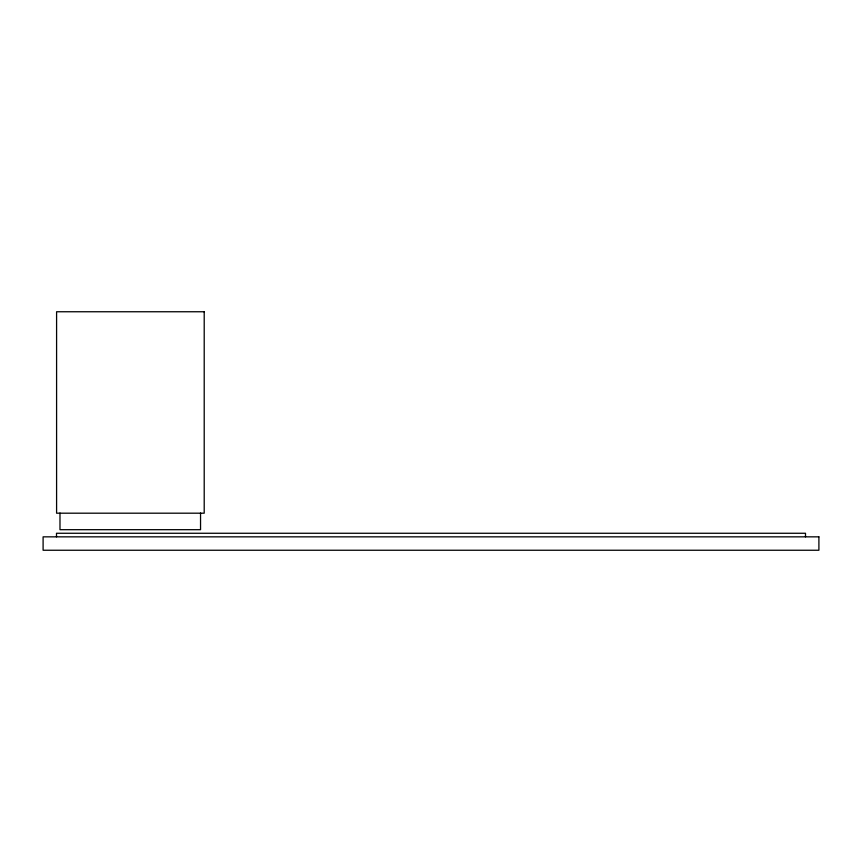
<?xml version="1.0" encoding="UTF-8"?>
<svg xmlns="http://www.w3.org/2000/svg" width="862" height="862" viewBox="0 0 862 862"><rect width="100%" height="100%" fill="white"/><g stroke="black" fill="none" stroke-linecap="round" stroke-linejoin="round"><path stroke-width="1.29" d="M805.496 536.843L805.496 533.266L56.504 533.266L56.504 536.843M200.544 513.03L200.544 529.688L59.984 529.688L59.984 513.03M204.208 311.753L56.59 311.753L56.59 513.192L204.208 513.192L204.208 311.753M818.9 536.843L43.1 536.843L43.1 550.247L818.9 550.247L818.9 536.843"/></g></svg>
